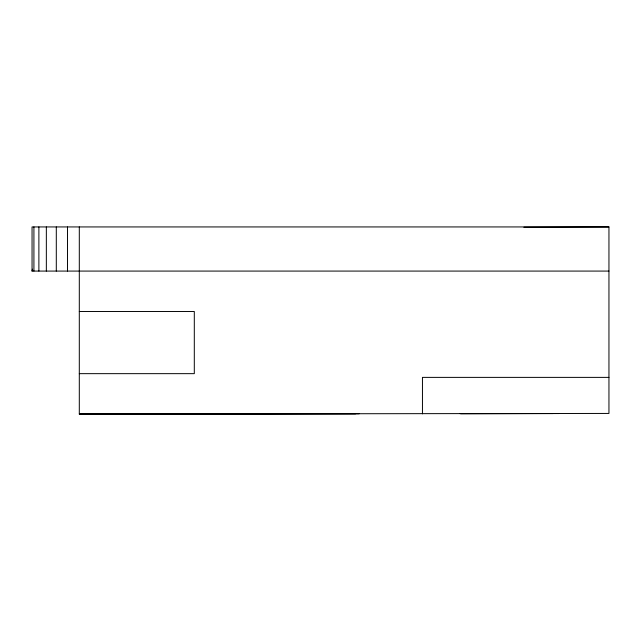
<?xml version="1.0" encoding="UTF-8"?>
<svg xmlns="http://www.w3.org/2000/svg" width="641" height="641" viewBox="0 0 641 641"><rect width="100%" height="100%" fill="white"/><g stroke="black" fill="none" stroke-linecap="round" stroke-linejoin="round"><path stroke-width="0.96" d="M608.95 271.079L32.05 271.079L32.467 269.148M523.873 227.235L608.95 226.938L608.95 413.437L79.3 414.062L79.3 226.938M355.635 413.765L79.3 414.062L359.16 413.765M460.767 413.653L558.888 413.549M608.95 226.938L32.05 226.938L32.05 271.079M79.3 311.486L194.303 311.486L194.303 373.655L79.3 373.655M608.95 377.381L422.451 377.381L422.451 413.854M460.11 413.661L553.063 413.565M67.481 226.938L67.481 271.079M56.296 226.938L56.296 271.079M46.344 226.938L46.344 271.079M38.885 226.938L38.885 271.079M33.917 226.938L33.917 271.079"/></g></svg>
